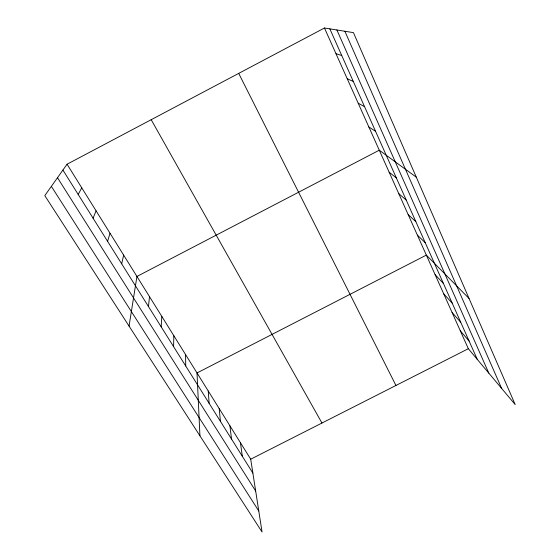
<?xml version="1.0" encoding="UTF-8"?>
<svg xmlns="http://www.w3.org/2000/svg" width="560" height="560" viewBox="0 0 560 560"><rect width="100%" height="100%" fill="white"/><g stroke="black" fill="none" stroke-linecap="round" stroke-linejoin="round"><path stroke-width="0.84" d="M173.607 346.668L173.81 335.685M161.196 326.865L161.805 316.4M148.477 306.586L149.513 296.66M129.066 326.095L136.934 276.451L379.281 150.199L416.304 177.177M121.688 263.844L123.648 255.122M107.569 241.318L110.033 233.254M93.072 218.204L96.075 210.833M78.19 194.46L81.753 187.831M67.06 164.227L44.8 195.622L262.052 532L250.712 459.2L67.06 164.227L324.457 28L353.437 32.627L515.2 404.586L468.335 348.719L324.457 28M250.712 459.2L468.335 348.719M336 53.718L341.74 55.51M347.235 78.771L353.311 81.452M358.19 103.187L364.574 106.708M368.865 126.987L375.55 131.306M389.137 172.179L396.354 177.947M398.769 193.641L406.217 200.074M408.17 214.606L415.849 221.662M417.361 235.088L425.257 242.746M469.049 298.473L426.342 255.108L197.015 372.96L199.934 435.82M435.113 274.673L443.401 283.43M443.695 293.804L452.165 303.079M452.088 312.508L460.726 322.273M460.299 330.813L469.098 341.04M51.366 186.368L258.783 511M57.491 177.716L255.675 491.043M62.909 170.079L252.882 473.123M151.193 119.7L321.958 423.031M238.707 73.381L395.948 385.469M329.854 28.861L477.288 359.394M336.889 29.981L488.81 373.128M344.876 31.255L501.662 388.451M240.436 442.694L242.312 456.26M229.936 425.824L231.504 439.019M219.205 408.59L220.444 421.386M208.236 390.971L209.139 403.347M185.549 354.536L185.731 366.009"/></g></svg>
